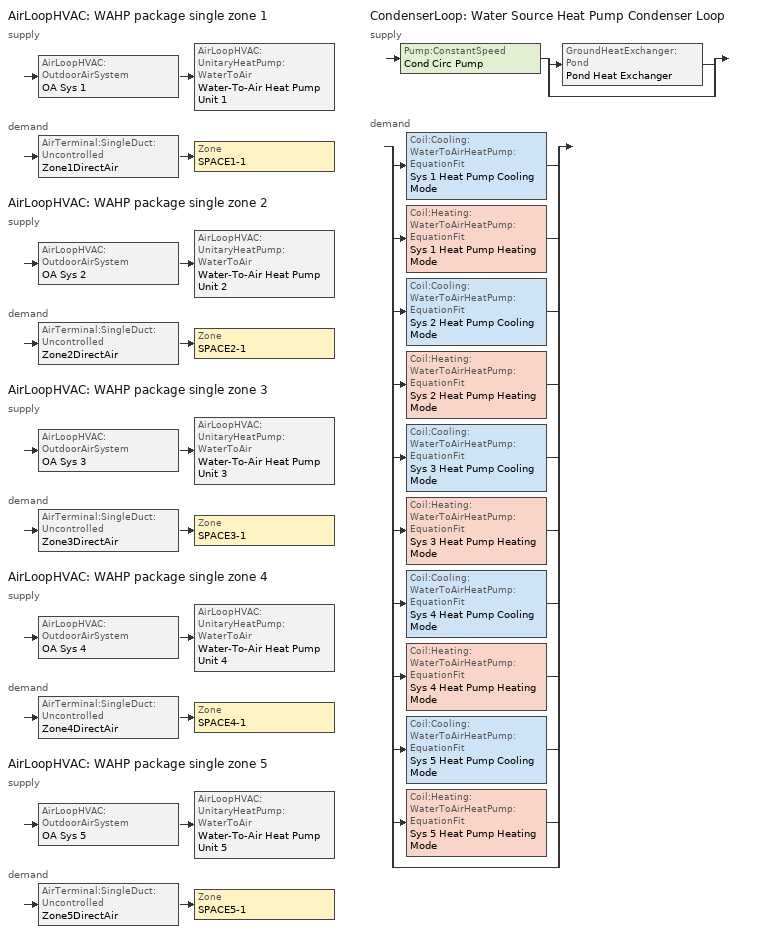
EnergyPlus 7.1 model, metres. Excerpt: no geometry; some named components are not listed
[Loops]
AirLoopHVAC 'WAHP package single zone 1'
 supply: AirLoopHVAC:OutdoorAirSystem 'OA Sys 1' > AirLoopHVAC:UnitaryHeatPump:WaterToAir 'Water-To-Air Heat Pump Unit 1'
 demand: AirTerminal:SingleDuct:Uncontrolled 'Zone1DirectAir' > Zone 'SPACE1-1'
AirLoopHVAC 'WAHP package single zone 2'
 supply: AirLoopHVAC:OutdoorAirSystem 'OA Sys 2' > AirLoopHVAC:UnitaryHeatPump:WaterToAir 'Water-To-Air Heat Pump Unit 2'
 demand: AirTerminal:SingleDuct:Uncontrolled 'Zone2DirectAir' > Zone 'SPACE2-1'
AirLoopHVAC 'WAHP package single zone 3'
 supply: AirLoopHVAC:OutdoorAirSystem 'OA Sys 3' > AirLoopHVAC:UnitaryHeatPump:WaterToAir 'Water-To-Air Heat Pump Unit 3'
 demand: AirTerminal:SingleDuct:Uncontrolled 'Zone3DirectAir' > Zone 'SPACE3-1'
AirLoopHVAC 'WAHP package single zone 4'
 supply: AirLoopHVAC:OutdoorAirSystem 'OA Sys 4' > AirLoopHVAC:UnitaryHeatPump:WaterToAir 'Water-To-Air Heat Pump Unit 4'
 demand: AirTerminal:SingleDuct:Uncontrolled 'Zone4DirectAir' > Zone 'SPACE4-1'
AirLoopHVAC 'WAHP package single zone 5'
 supply: AirLoopHVAC:OutdoorAirSystem 'OA Sys 5' > AirLoopHVAC:UnitaryHeatPump:WaterToAir 'Water-To-Air Heat Pump Unit 5'
 demand: AirTerminal:SingleDuct:Uncontrolled 'Zone5DirectAir' > Zone 'SPACE5-1'
CondenserLoop 'Water Source Heat Pump Condenser Loop'
 supply: Pump:ConstantSpeed 'Cond Circ Pump' > split
  | GroundHeatExchanger:Pond 'Pond Heat Exchanger'
  | bypass
 demand: split
  | Coil:Cooling:WaterToAirHeatPump:EquationFit 'Sys 1 Heat Pump Cooling Mode'
  | Coil:Heating:WaterToAirHeatPump:EquationFit 'Sys 1 Heat Pump Heating Mode'
  | Coil:Cooling:WaterToAirHeatPump:EquationFit 'Sys 2 Heat Pump Cooling Mode'
  | Coil:Heating:WaterToAirHeatPump:EquationFit 'Sys 2 Heat Pump Heating Mode'
  | Coil:Cooling:WaterToAirHeatPump:EquationFit 'Sys 3 Heat Pump Cooling Mode'
  | Coil:Heating:WaterToAirHeatPump:EquationFit 'Sys 3 Heat Pump Heating Mode'
  | Coil:Cooling:WaterToAirHeatPump:EquationFit 'Sys 4 Heat Pump Cooling Mode'
  | Coil:Heating:WaterToAirHeatPump:EquationFit 'Sys 4 Heat Pump Heating Mode'
  | Coil:Cooling:WaterToAirHeatPump:EquationFit 'Sys 5 Heat Pump Cooling Mode'
  | Coil:Heating:WaterToAirHeatPump:EquationFit 'Sys 5 Heat Pump Heating Mode'
  | bypass
[Sizing:Zone] Zone Cooling Design Supply Air Temperature {C}=14; Zone Heating Design Supply Air Temperature {C}=50; Zone Cooling Design Supply Air Humidity Ratio {kg-H2O/kg-air}=0.009; Zone Heating Design Supply Air Humidity Ratio {kg-H2O/kg-air}=0.004; Zone Heating Sizing Factor=0; Zone Cooling Sizing Factor=0; Cooling Design Air Flow Method=DesignDay; Cooling Design Air Flow Rate {m3/s}=0; Heating Design Air Flow Method=DesignDay; Heating Design Air Flow Rate {m3/s}=0
Name | Design Specification Outdoor Air Object
SPACE1-1 | SZ DSOA SPACE1-1
SPACE2-1 | SZ DSOA SPACE2-1
SPACE3-1 | SZ DSOA SPACE3-1
SPACE4-1 | SZ DSOA SPACE4-1
SPACE5-1 | SZ DSOA SPACE5-1
[DesignSpecification:OutdoorAir] Outdoor Air Method=flow/person; Outdoor Air Flow per Person {m3/s-person}=0.00944; Outdoor Air Flow per Zone Floor Area {m3/s-m2}=0; Outdoor Air Flow per Zone {m3/s}=0
SZ DSOA SPACE1-1; SZ DSOA SPACE2-1; SZ DSOA SPACE3-1; SZ DSOA SPACE4-1; SZ DSOA SPACE5-1
[AirLoopHVAC]
Name | Design Supply Air Flow Rate {m3/s}
WAHP package single zone 1; WAHP package single zone 4 | 1
WAHP package single zone 2; WAHP package single zone 3 | 1.3
WAHP package single zone 5 | 1.5
[Controller:OutdoorAir] Minimum Outdoor Air Flow Rate {m3/s}=0.05; Maximum Outdoor Air Flow Rate {m3/s}=0.2; Economizer Control Type=NoEconomizer; Economizer Control Action Type=ModulateFlow; Lockout Type=NoLockout; Minimum Limit Type=FixedMinimum; Minimum Outdoor Air Schedule=OAFractionSched
OA Controller 1; OA Controller 2; OA Controller 3; OA Controller 4; OA Controller 5
[ZoneControl:Thermostat] Control Type Schedule=Dual Zone Control Type Sched
Name | Zone or ZoneList | Control 1
Zone 1 Thermostat | SPACE1-1 | Dual Setpoint Sched 1
Zone 2 Thermostat | SPACE2-1 | Dual Setpoint Sched 2
Zone 3 Thermostat | SPACE3-1 | Dual Setpoint Sched 3
Zone 4 Thermostat | SPACE4-1 | Dual Setpoint Sched 4
Zone 5 Thermostat | SPACE5-1 | Dual Setpoint Sched 5
[ThermostatSetpoint:DualSetpoint] Heating Setpoint Temperature Schedule=Heating Setpoints; Cooling Setpoint Temperature Schedule=Cooling Setpoints
Dual Setpoint Sched 1; Dual Setpoint Sched 2; Dual Setpoint Sched 3; Dual Setpoint Sched 4; Dual Setpoint Sched 5
[Zone equipment]
SPACE1-1: Zone1DirectAir
SPACE2-1: Zone2DirectAir
SPACE3-1: Zone3DirectAir
SPACE4-1: Zone4DirectAir
SPACE5-1: Zone5DirectAir
[AirTerminal:SingleDuct:Uncontrolled] Availability Schedule=FanAndCoilAvailSched
Name | Maximum Air Flow Rate {m3/s}
Zone1DirectAir; Zone4DirectAir | 1.4
Zone2DirectAir; Zone3DirectAir | 1.3
Zone5DirectAir | 1.5
[AirLoopHVAC:UnitaryHeatPump:WaterToAir] Availability Schedule=FanAndCoilAvailSched; Heating Convergence=0.001; Cooling Convergence=0.001; Maximum Cycling Rate {cycles/hr}=2.5; Heat Pump Time Constant {s}=60; Fraction of On-Cycle Power Use=0.01; Heat Pump Fan Delay Time {s}=60; Maximum Supply Air Temperature from Supplemental Heater {C}=50; Maximum Outdoor Dry-Bulb Temperature for Supplemental Heater Operation {C}=21; Fan Placement=BlowThrough; Supply Air Fan Operating Mode Schedule=ContinuousFanSch; Dehumidification Control Type=CoolReheat
Name | Supply Air Flow Rate {m3/s} | Controlling Zone or Thermostat Location | Supply Air Fan | Heating Coil | Cooling Coil | Supplemental Heating Coil
Water-To-Air Heat Pump Unit 1 | 1.4 | SPACE1-1 | Supply Fan 1 | Sys 1 Heat Pump Heating Mode | Sys 1 Heat Pump Cooling Mode | Heat Pump DX Supp Heating Coil 1
Water-To-Air Heat Pump Unit 2 | 1.3 | SPACE2-1 | Supply Fan 2 | Sys 2 Heat Pump Heating Mode | Sys 2 Heat Pump Cooling Mode | Heat Pump DX Supp Heating Coil 2
Water-To-Air Heat Pump Unit 3 | 1.3 | SPACE3-1 | Supply Fan 3 | Sys 3 Heat Pump Heating Mode | Sys 3 Heat Pump Cooling Mode | Heat Pump DX Supp Heating Coil 3
Water-To-Air Heat Pump Unit 4 | 1.4 | SPACE4-1 | Supply Fan 4 | Sys 4 Heat Pump Heating Mode | Sys 4 Heat Pump Cooling Mode | Heat Pump DX Supp Heating Coil 4
Water-To-Air Heat Pump Unit 5 | 1.5 | SPACE5-1 | Supply Fan 5 | Sys 5 Heat Pump Heating Mode | Sys 5 Heat Pump Cooling Mode | Heat Pump DX Supp Heating Coil 5
[Coil:Cooling:WaterToAirHeatPump:EquationFit] Rated Cooling Coefficient of Performance=7.00776; Total Cooling Capacity Coefficient 1=-0.681262; Total Cooling Capacity Coefficient 2=1.99529; Total Cooling Capacity Coefficient 3=-0.936119; Total Cooling Capacity Coefficient 4=0.0208118; Total Cooling Capacity Coefficient 5=0.00843887; Sensible Cooling Capacity Coefficient 1=2.24209; Sensible Cooling Capacity Coefficient 2=7.28913; Sensible Cooling Capacity Coefficient 3=-9.0608; Sensible Cooling Capacity Coefficient 4=-0.367294; Sensible Cooling Capacity Coefficient 5=0.218826; Sensible Cooling Capacity Coefficient 6=0.00901534; Cooling Power Consumption Coefficient 1=-3.20456; Cooling Power Consumption Coefficient 2=0.476565; Cooling Power Consumption Coefficient 3=3.16734; Cooling Power Consumption Coefficient 4=0.102446; Cooling Power Consumption Coefficient 5=-0.0381326; Nominal Time for Condensate Removal to Begin {s}=0; Ratio of Initial Moisture Evaporation Rate and Steady State Latent Capacity=0
Name | Rated Air Flow Rate {m3/s} | Rated Water Flow Rate {m3/s} | Rated Total Cooling Capacity {W} | Rated Sensible Cooling Capacity {W}
Sys 1 Heat Pump Cooling Mode | 1.4 | 0.00165 | 40125.6 | 28267.06
Sys 2 Heat Pump Cooling Mode | 1.3 | 0.00165 | 41562.8 | 29533.53
Sys 3 Heat Pump Cooling Mode | 1.3 | 0.00165 | 43125.6 | 30267.06
Sys 4 Heat Pump Cooling Mode | 1.4 | 0.00165 | 42000 | 30000
Sys 5 Heat Pump Cooling Mode | 1.5 | 0.0033 | 100000 | 75000
[Coil:Heating:WaterToAirHeatPump:EquationFit] Rated Heating Coefficient of Performance=3.16705; Heating Capacity Coefficient 1=-5.50103; Heating Capacity Coefficient 2=-0.966888; Heating Capacity Coefficient 3=7.70755; Heating Capacity Coefficient 4=0.0319289; Heating Capacity Coefficient 5=0.0281125; Heating Power Consumption Coefficient 1=-7.47518; Heating Power Consumption Coefficient 2=6.40877; Heating Power Consumption Coefficient 3=1.99712; Heating Power Consumption Coefficient 4=-0.050683; Heating Power Consumption Coefficient 5=0.0113851
Name | Rated Air Flow Rate {m3/s} | Rated Water Flow Rate {m3/s} | Rated Heating Capacity {W}
Sys 1 Heat Pump Heating Mode | 1.4 | 0.00165 | 33156.73
Sys 2 Heat Pump Heating Mode | 1.3 | 0.00165 | 35078.4
Sys 3 Heat Pump Heating Mode | 1.3 | 0.00165 | 39156.73
Sys 4 Heat Pump Heating Mode | 1.4 | 0.00165 | 35000
Sys 5 Heat Pump Heating Mode | 1.5 | 0.0033 | 81000
[Fan:OnOff] Availability Schedule=FanAndCoilAvailSched; Fan Efficiency=0.5; Pressure Rise {Pa}=300; Motor Efficiency=0.9; Motor In Airstream Fraction=1
Name | Maximum Flow Rate {m3/s}
Supply Fan 1; Supply Fan 3; Supply Fan 4 | 1.4
Supply Fan 2 | 1.3
Supply Fan 5 | 1.5
[Coil:Heating:Gas] Availability Schedule=FanAndCoilAvailSched
Name | Gas Burner Efficiency | Nominal Capacity {W}
Heat Pump DX Supp Heating Coil 1; Heat Pump DX Supp Heating Coil 2; Heat Pump DX Supp Heating Coil 3 | 0.8 | 32000
Heat Pump DX Supp Heating Coil 4 | 1 | 35000
Heat Pump DX Supp Heating Coil 5 | 0.8 | 72000
[CondenserLoop]
Water Source Heat Pump Condenser Loop: Fluid Type=Water; Condenser Equipment Operation Scheme=Pond Loop Operation; Maximum Loop Temperature {C}=80; Minimum Loop Temperature {C}=10; Maximum Loop Flow Rate {m3/s}=0.0099; Minimum Loop Flow Rate {m3/s}=0; Condenser Loop Volume {m3}=autocalculate; Load Distribution Scheme=Sequential
[SetpointManager:FollowOutdoorAirTemperature]
MyCondenserControl: Control Variable=Temperature; Reference Temperature Type=OutdoorAirWetBulb; Offset Temperature Difference {deltaC}=0; Maximum Setpoint Temperature {C}=80; Minimum Setpoint Temperature {C}=10; Setpoint Node or NodeList=Condenser Supply Outlet Node
[CondenserEquipmentOperationSchemes]
Pond Loop Operation: Control Scheme 1=Year Round Pond Operation; Control Scheme 1 Schedule=ON
[PlantEquipmentOperation:Uncontrolled]
Year Round Pond Operation: Equipment List=All Towers
[CondenserEquipmentList]
All Towers: Pond Heat Exchanger
[Pump:ConstantSpeed]
Cond Circ Pump: Rated Flow Rate {m3/s}=.0099; Rated Pump Head {Pa}=50000; Rated Power Consumption {W}=600; Motor Efficiency=.87; Fraction of Motor Inefficiencies to Fluid Stream=0; Pump Control Type=CONTINUOUS
[Schedule:Compact]
On; ContinuousFanSch: Through: 12/31, For: AllDays, Until: 24:00, 1
FanAndCoilAvailSched: Through: 3/31, For: AllDays, Until: 24:00, 1, Through: 9/30, For: AllDays, Until: 5:00, 1, Until: 19:00, 1, Until: 24:00, 1, Through: 12/31, For: AllDays, Until: 24:00, 1
OAFractionSched: Through: 12/31, For: AllDays, Until: 5:00, 0, Until: 19:00, 1, Until: 24:00, 0
Heating Setpoints: Through: 12/31, For: AllDays, Until:  5:00, 22, Until: 19:00, 22, Until: 24:00, 22
Cooling Setpoints: Through: 12/31, For: AllDays, Until:  5:00, 24, Until: 19:00, 24, Until: 24:00, 24
Dual Zone Control Type Sched: Through: 12/31, For: AllDays, Until: 24:00, 4
